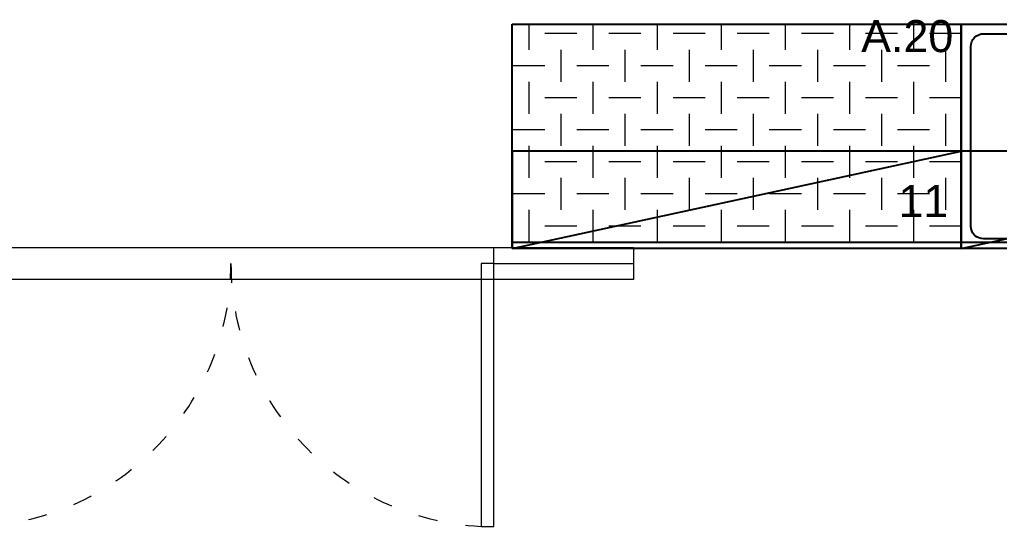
# Model space of a CAD drawing. Header units: millimetres. Extents: x -3516 to 33273, y -7531 to 724.
# Drawn here: x 3226.2 to 3531.8, y -2673.7 to -2515.6 of the extents above; entities that cross this region are included whole.
import ezdxf

# ---------------------------------------------------------------- set-up
doc = ezdxf.new("R2010")
doc.units = ezdxf.units.MM
doc.linetypes.add('ACAD_ISO03W100', pattern=[30, 12, -18])
for name, color, linetype, lineweight in [('GRC- Yazı 1', 3, 'Continuous', 20), ('GRC-Ekipman', 4, 'Continuous', 25), ('GRC-et', 10, 'Continuous', 15), ('KAPI', 37, 'Continuous', 15)]:
    doc.layers.add(name, color=color, linetype=linetype, lineweight=lineweight)
doc.styles.add('ekp-yazı', font='arial.ttf', dxfattribs={"height": 10})

# ---------------------------------------------------------------- blocks, each defined once
blk = doc.blocks.new('ASDQ2WE1241245')
at = {"layer": 'KAPI', "color": 3}
for p, q in [((178099.81, 119041.46), (178099.81, 119051.46)), ((178263.81, 119041.46), (178263.81, 119051.46)), ((178099.81, 119046.46), (178056.31, 119046.46)), ((178263.81, 119046.46), (178307.31, 119046.46))]:
    blk.add_line(p, q, dxfattribs=at)
blk.add_lwpolyline([(178056.31, 119051.46), (178307.31, 119051.46), (178307.31, 119041.46), (178056.31, 119041.46)], close=True, dxfattribs=at)
at = {"layer": 'KAPI', "color": 3, "linetype": 'Continuous', "ltscale": 0.5}
for points in [[(178099.81, 119046.46), (178103.81, 119046.46), (178103.81, 118964.46), (178099.81, 118964.46), (178099.81, 119046.46)], [(178263.81, 119046.46), (178259.81, 119046.46), (178259.81, 118964.46), (178263.81, 118964.46), (178263.81, 119046.46)]]:
    blk.add_lwpolyline(points, dxfattribs=at)
at = {"layer": 'KAPI', "color": 3, "linetype": 'ACAD_ISO03W100', "ltscale": 0.5}
for centre, start, end in [((178099.63, 119046.53), 272.9167, 359.9475), ((178263.99, 119046.53), 180.0525, 267.0833)]:
    blk.add_arc(centre, 82.18, start, end, dxfattribs=at)
blk = doc.blocks.new('Evye2.140-70')
at = {"color": 251}
for p, q in [((-84.16, -17.24), (-91.97, -16.13)), ((-55.84, -17.24), (-48.03, -16.13)), ((-82.93, -21.05), (-89.03, -26.06)), ((-57.07, -21.05), (-50.97, -26.06)), ((-79.02, -22.71), (-79.02, -30.6)), ((-60.98, -22.71), (-60.98, -30.6))]:
    blk.add_line(p, q, dxfattribs=at)
for points in [[(0, -70), (-140, -70), (-140, 0), (0, 0)], [(0, -2), (-140, -2), (-140, 0), (0, 0)]]:
    blk.add_lwpolyline(points, close=True)
blk.add_lwpolyline([(-7, -67), (-133, -67, -0.414214), (-137, -63), (-137, -7, -0.414214), (-133, -3), (-7, -3, -0.414214), (-3, -7), (-3, -63, -0.414214)], format="xyb", close=True)
for points in [[(-76.5, -60), (-118.5, -60, -0.414214), (-122.5, -56), (-122.5, -14, -0.414214), (-118.5, -10), (-76.5, -10, -0.414214), (-72.5, -14), (-72.5, -56, -0.414214)], [(-63.5, -60), (-21.5, -60, 0.414214), (-17.5, -56), (-17.5, -14, 0.414214), (-21.5, -10), (-63.5, -10, 0.414214), (-67.5, -14), (-67.5, -56, 0.414214)]]:
    blk.add_lwpolyline(points, format="xyb", close=True, dxfattribs=at)
for centre in [(-79.21, -17.74), (-60.79, -17.74)]:
    blk.add_circle(centre, 3.19, dxfattribs=at)
blk = doc.blocks.new('PoliTT.E.140-70')
at = {"layer": 'GRC-et'}
h = blk.add_hatch(dxfattribs=at)
h.set_pattern_fill('CHECKERED', color=256, scale=10, style=0)
h.set_pattern_definition([(0, (140, 0), (10, 10), [10, -10]), (90, (145, 5), (-10, 10), [10, -10])])
h.paths.add_polyline_path([(0, -70), (140, -70), (140, -2), (0, -2)])
for p, q in [((0, 0), (140, 0)), ((0, -70), (0, 0)), ((140, 0), (140, -70)), ((140, -2), (0, -2)), ((140, -70), (0, -70))]:
    blk.add_line(p, q)

msp = doc.modelspace()

# ---------------------------------------------------------------- linework, layer by layer
for p, q in [((3819.849, -2556.685), (3379.849, -2556.685)), ((3379.849, -2556.685), (3379.849, -2587.005)), ((3379.849, -2587.005), (3519.849, -2556.685)), ((3519.849, -2556.685), (3519.849, -2587.005)), ((3519.849, -2587.005), (3659.849, -2556.685))]:
    msp.add_line(p, q)

# ---------------------------------------------------------------- block references
msp.add_blockref('ASDQ2WE1241245', (-174889.664, -121638.142))
at = {"layer": 'GRC-Ekipman', "rotation": 180}
for name in ['PoliTT.E.140-70', 'Evye2.140-70']:
    msp.add_blockref(name, (3519.849, -2587.005), dxfattribs=at)

# ---------------------------------------------------------------- texts
at = {"layer": 'GRC- Yazı 1', "color": 6, "style": 'ekp-yazı'}
for s, p in [('A.20', (3488.656, -2525.752)), ('11', (3500.3, -2577.195))]:
    msp.add_text(s, height=10, dxfattribs=at).set_placement(p)

doc.saveas('drawing.dxf')
